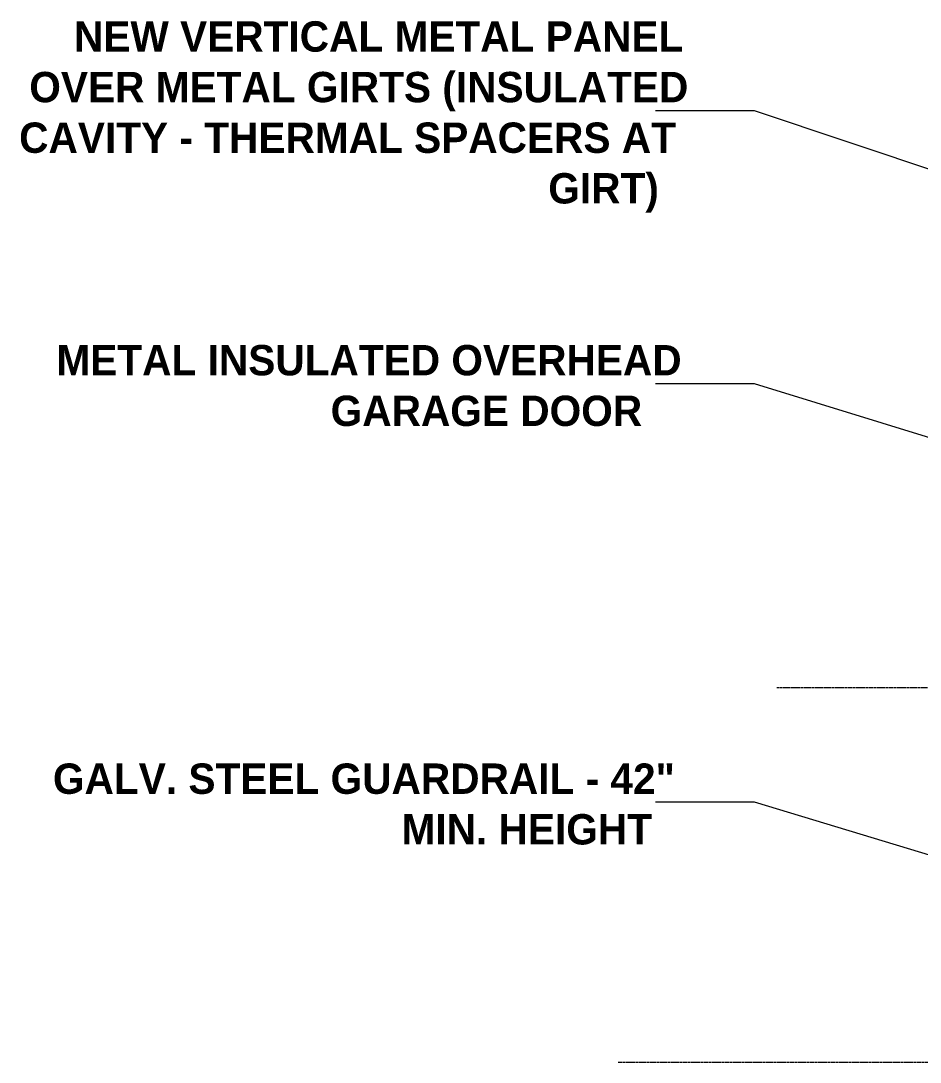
# Model space of a CAD drawing. Header units: inches. Extents: x -12060 to -7983, y -201 to 456.
# Drawn here: x -10039.3 to -9772.9, y 0 to 308.6 of the extents above; entities that cross this region are included whole.
import ezdxf

# ---------------------------------------------------------------- set-up
doc = ezdxf.new("R2010")
doc.units = ezdxf.units.IN
doc.header["$MEASUREMENT"] = 0
doc.linetypes.add('Grid Line 1_2_', pattern=[0.875, 0.5, -0.125, 0.125, -0.125])
doc.layers.add('A-FLOR-LEVL', color=51, linetype='Continuous', lineweight=9)
doc.layers.add('G-ANNO-TEXT', color=231, linetype='Continuous', lineweight=9)
doc.styles.add('Century Gothic_B', font='GOTHICB.TTF', dxfattribs={"height": 9})

msp = doc.modelspace()

# ---------------------------------------------------------------- linework, layer by layer
at = {"layer": 'A-FLOR-LEVL', "linetype": 'Grid Line 1_2_'}
for p, q in [((-9815.35271, 111), (-8007.32833, 111)), ((-9862.38581, 0), (-8007.32833, 0))]:
    msp.add_line(p, q, dxfattribs=at)
at = {"layer": 'G-ANNO-TEXT'}
for p, q in [((-9821.97823, 281.96401), (-9851.27102, 281.96401)), ((-9517.4028, 179.62747), (-9821.97823, 281.96401)), ((-9821.97823, 201.03375), (-9851.27102, 201.03375)), ((-9463.70483, 90.62245), (-9821.97823, 201.03375)), ((-9821.97823, 77.00894), (-9851.27102, 77.00894)), ((-9650.72805, 25.18323), (-9821.97823, 77.00894))]:
    msp.add_line(p, q, dxfattribs=at)

# ---------------------------------------------------------------- texts
at = {"layer": 'G-ANNO-TEXT', "char_height": 9, "attachment_point": 1, "style": 'Century Gothic_B'}
for s, insert, width in [('NEW VERTICAL METAL PANEL', (-10023.54385, 308.47346), 208.767), ('OVER METAL GIRTS (INSULATED', (-10036.79385, 293.47346), 224.826), ('CAVITY - THERMAL SPACERS AT', (-10039.79385, 278.47346), 228.462), ('GIRT)', (-9883.04385, 263.47346), 38.481), ('METAL INSULATED OVERHEAD', (-10028.75763, 212.53847), 215.13), ('GARAGE DOOR', (-9947.50763, 197.53847), 116.655), ('GALV. STEEL GUARDRAIL - 42"', (-10029.77811, 88.51367), 216.342), ('MIN. HEIGHT', (-9926.52811, 73.51367), 91.203)]:
    msp.add_mtext(s, dxfattribs=dict(at, insert=insert, width=width))

doc.saveas('drawing.dxf')
